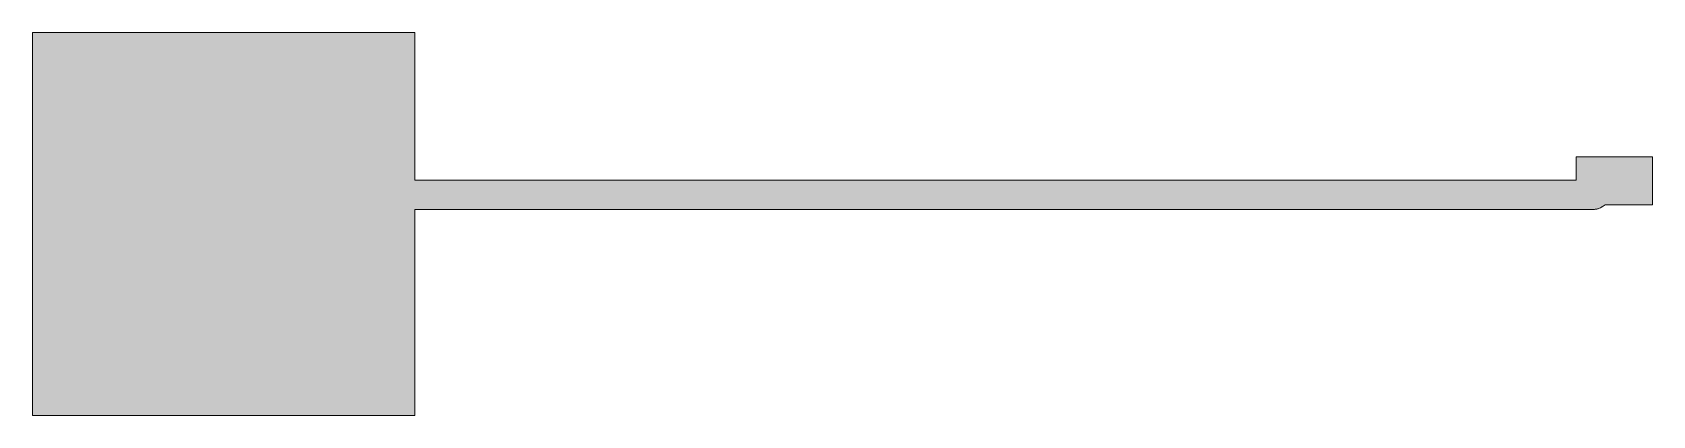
# Model space of a CAD drawing. Header units: millimetres. Extents: x 0 to 21.3, y 0 to 19.3.
# Drawn here: x 0.45 to 8.92, y 1.62 to 3.62 of the extents above; entities that cross this region are included whole.
import ezdxf

# ---------------------------------------------------------------- set-up
doc = ezdxf.new("R2010")
doc.units = ezdxf.units.MM
doc.header["$MEASUREMENT"] = 0
doc.layers.add('Layer 1', color=7, linetype='Continuous', lineweight=0)

msp = doc.modelspace()

# ---------------------------------------------------------------- hatches: boundary and pattern name
at = {"layer": 'Layer 1', "true_color": 0x66cc99, "transparency": 33554585}
h = msp.add_hatch(color=113, dxfattribs=at)
edge = h.paths.add_edge_path()
edge.add_spline(control_points=[(0.4478, 1.6162), (0.4478, 1.6162), (0.4478, 1.6162), (0.4478, 1.6162), (0.4478, 1.6162), (0.4478, 3.6162), (0.4478, 3.6162), (0.4478, 3.6162), (0.4478, 3.6162), (0.4478, 3.6162), (0.4478, 3.6162), (0.4478, 3.6162), (0.4478, 3.6162), (0.4478, 3.6162), (2.4478, 3.6162), (2.4478, 3.6162), (2.4478, 3.6162), (2.4478, 3.6162), (2.4478, 3.6162), (2.4478, 3.6162), (2.4478, 3.6162), (2.4478, 3.6162), (2.4478, 3.6162), (2.4478, 2.8448), (2.4478, 2.8448), (2.4478, 2.8448), (2.4478, 2.8448), (2.4478, 2.8448), (2.4478, 2.8448), (2.4478, 2.8448), (2.4478, 2.8448), (2.4478, 2.8448), (2.4478, 2.8448), (2.4478, 2.8448), (2.4478, 2.8448), (2.4478, 2.8448), (2.4478, 2.8448), (2.4478, 2.8448), (2.4478, 2.8448), (2.4478, 2.8448), (2.4478, 2.8448), (2.4478, 2.8448), (2.4478, 2.8448), (2.4478, 2.8448), (2.4478, 2.8448), (2.4478, 2.8448), (2.4478, 2.8448), (2.4478, 2.8448), (2.4478, 2.8448), (2.4478, 2.8448), (2.4478, 2.8448), (2.4478, 2.8448), (2.4478, 2.8448), (2.4478, 2.8448), (2.4478, 2.8448), (2.4478, 2.8448), (2.4478, 2.8448), (2.4478, 2.8448), (2.4478, 2.8448), (2.4478, 2.8448), (2.4478, 2.8448), (2.4478, 2.8448), (2.4478, 2.8448), (2.4478, 2.8448), (2.4478, 2.8448), (2.4478, 2.8448), (2.4478, 2.8448), (2.4478, 2.8448), (2.4478, 2.8448), (2.4478, 2.8448), (2.4478, 2.8448), (2.4478, 2.8448), (2.4478, 2.8448), (2.4478, 2.8448), (8.5178, 2.8448), (8.5178, 2.8448), (8.5178, 2.8448), (8.5178, 2.8448), (8.5178, 2.8448), (8.5178, 2.8448), (8.5178, 2.8448), (8.5178, 2.8448), (8.5178, 2.8448), (8.5178, 2.8448), (8.5178, 2.8448), (8.5178, 2.8448), (8.5178, 2.8448), (8.5178, 2.8448), (8.5178, 2.8448), (8.5178, 2.8448), (8.5178, 2.8448), (8.5178, 2.8448), (8.5178, 2.8448), (8.5178, 2.8448), (8.5178, 2.8448), (8.5178, 2.8448), (8.5178, 2.8448), (8.5178, 2.8448), (8.5178, 2.8448), (8.5178, 2.8448), (8.5178, 2.8448), (8.5178, 2.8448), (8.5178, 2.8448), (8.5178, 2.8448), (8.5178, 2.8448), (8.5178, 2.8448), (8.5178, 2.8448), (8.5178, 2.8448), (8.5178, 2.8448), (8.5178, 2.8448), (8.5178, 2.8448), (8.5178, 2.8448), (8.5178, 2.8448), (8.5178, 2.8448), (8.5178, 2.8448), (8.5178, 2.8448), (8.5178, 2.8448), (8.5178, 2.8448), (8.5178, 2.8448), (8.5178, 2.8448), (8.5178, 2.8448), (8.5178, 2.8448), (8.5178, 2.8448), (8.5178, 2.8448), (8.5178, 2.8448), (8.5178, 2.9662), (8.5178, 2.9662), (8.5178, 2.9662), (8.5178, 2.9662), (8.5178, 2.9662), (8.5178, 2.9662), (8.5178, 2.9662), (8.5178, 2.9662), (8.5178, 2.9662), (8.9178, 2.9662), (8.9178, 2.9662), (8.9178, 2.9662), (8.9178, 2.9662), (8.9178, 2.9662), (8.9178, 2.9662), (8.9178, 2.9662), (8.9178, 2.9662), (8.9178, 2.9662), (8.9178, 2.7162), (8.9178, 2.7162), (8.9178, 2.7162), (8.9178, 2.7162), (8.9178, 2.7162), (8.9178, 2.7162), (8.9178, 2.7162), (8.9178, 2.7162), (8.9178, 2.7162), (8.6691, 2.7162), (8.6691, 2.7162), (8.6691, 2.7162), (8.6691, 2.7162), (8.6691, 2.7162), (8.6691, 2.7162), (8.6691, 2.7162), (8.6691, 2.7162), (8.6691, 2.7162), (8.6691, 2.7162), (8.6691, 2.7162), (8.6691, 2.7162), (8.6691, 2.7162), (8.6691, 2.7162), (8.6691, 2.7162), (8.6691, 2.7162), (8.6691, 2.7162), (8.6691, 2.7162), (8.6691, 2.7162), (8.6691, 2.7162), (8.6691, 2.7162), (8.6533, 2.7055), (8.6533, 2.7055), (8.6533, 2.7055), (8.6533, 2.7055), (8.6533, 2.7055), (8.6533, 2.7055), (8.6531, 2.7054), (8.6531, 2.7054), (8.6531, 2.7054), (8.6531, 2.7054), (8.6531, 2.7054), (8.6531, 2.7054), (8.6529, 2.7052), (8.6529, 2.7052), (8.6529, 2.7052), (8.6529, 2.7052), (8.6529, 2.7052), (8.6529, 2.7052), (8.6499, 2.7034), (8.6499, 2.7034), (8.6499, 2.7034), (8.6499, 2.7034), (8.6499, 2.7034), (8.6499, 2.7034), (8.6469, 2.7016), (8.6469, 2.7016), (8.6469, 2.7016), (8.6469, 2.7016), (8.6469, 2.7016), (8.6469, 2.7016), (8.6467, 2.7015), (8.6467, 2.7015), (8.6467, 2.7015), (8.6467, 2.7015), (8.6467, 2.7015), (8.6467, 2.7015), (8.6465, 2.7014), (8.6465, 2.7014), (8.6465, 2.7014), (8.6465, 2.7014), (8.6465, 2.7014), (8.6465, 2.7014), (8.6434, 2.6999), (8.6434, 2.6999), (8.6434, 2.6999), (8.6434, 2.6999), (8.6434, 2.6999), (8.6434, 2.6999), (8.6402, 2.6984), (8.6402, 2.6984), (8.6402, 2.6984), (8.6402, 2.6984), (8.6402, 2.6984), (8.6402, 2.6984), (8.64, 2.6983), (8.64, 2.6983), (8.64, 2.6983), (8.64, 2.6983), (8.64, 2.6983), (8.64, 2.6983), (8.6398, 2.6982), (8.6398, 2.6982), (8.6398, 2.6982), (8.6398, 2.6982), (8.6398, 2.6982), (8.6398, 2.6982), (8.6365, 2.697), (8.6365, 2.697), (8.6365, 2.697), (8.6365, 2.697), (8.6365, 2.697), (8.6365, 2.697), (8.6332, 2.6958), (8.6332, 2.6958), (8.6332, 2.6958), (8.6332, 2.6958), (8.6332, 2.6958), (8.6332, 2.6958), (8.6329, 2.6958), (8.6329, 2.6958), (8.6329, 2.6958), (8.6329, 2.6958), (8.6329, 2.6958), (8.6329, 2.6958), (8.6327, 2.6957), (8.6327, 2.6957), (8.6327, 2.6957), (8.6327, 2.6957), (8.6327, 2.6957), (8.6327, 2.6957), (8.6293, 2.6948), (8.6293, 2.6948), (8.6293, 2.6948), (8.6293, 2.6948), (8.6293, 2.6948), (8.6293, 2.6948), (8.6259, 2.694), (8.6259, 2.694), (8.6259, 2.694), (8.6259, 2.694), (8.6259, 2.694), (8.6259, 2.694), (8.6257, 2.6939), (8.6257, 2.6939), (8.6257, 2.6939), (8.6257, 2.6939), (8.6257, 2.6939), (8.6257, 2.6939), (8.6255, 2.6939), (8.6255, 2.6939), (8.6255, 2.6939), (8.6255, 2.6939), (8.6255, 2.6939), (8.6255, 2.6939), (8.622, 2.6934), (8.622, 2.6934), (8.622, 2.6934), (8.622, 2.6934), (8.622, 2.6934), (8.622, 2.6934), (8.6185, 2.6928), (8.6185, 2.6928), (8.6185, 2.6928), (8.6185, 2.6928), (8.6185, 2.6928), (8.6185, 2.6928), (8.6183, 2.6928), (8.6183, 2.6928), (8.6183, 2.6928), (8.6183, 2.6928), (8.6183, 2.6928), (8.6183, 2.6928), (8.6181, 2.6928), (8.6181, 2.6928), (8.6181, 2.6928), (8.6181, 2.6928), (8.6181, 2.6928), (8.6181, 2.6928), (8.6146, 2.6926), (8.6146, 2.6926), (8.6146, 2.6926), (8.6146, 2.6926), (8.6146, 2.6926), (8.6146, 2.6926), (8.6111, 2.6924), (8.6111, 2.6924), (8.6111, 2.6924), (8.6111, 2.6924), (8.6111, 2.6924), (8.6111, 2.6924), (8.6108, 2.6924), (8.6108, 2.6924), (8.6108, 2.6924), (8.6108, 2.6924), (8.6108, 2.6924), (8.6108, 2.6924), (8.6106, 2.6924), (8.6106, 2.6924), (8.6106, 2.6924), (8.6106, 2.6924), (8.6106, 2.6924), (8.6106, 2.6924), (2.4478, 2.6924), (2.4478, 2.6924), (2.4478, 2.6924), (2.4478, 2.6924), (2.4478, 2.6924), (2.4478, 2.6924), (2.4478, 2.6924), (2.4478, 2.6924), (2.4478, 2.6924), (2.4478, 2.6924), (2.4478, 2.6924), (2.4478, 2.6924), (2.4478, 2.6924), (2.4478, 2.6924), (2.4478, 2.6924), (2.4478, 2.6924), (2.4478, 2.6924), (2.4478, 2.6924), (2.4478, 2.6924), (2.4478, 2.6924), (2.4478, 2.6924), (2.4478, 2.6924), (2.4478, 2.6924), (2.4478, 2.6924), (2.4478, 2.6924), (2.4478, 2.6924), (2.4478, 2.6924), (2.4478, 2.6924), (2.4478, 2.6924), (2.4478, 2.6924), (2.4478, 2.6924), (2.4478, 2.6924), (2.4478, 2.6924), (2.4478, 2.6924), (2.4478, 2.6924), (2.4478, 2.6924), (2.4478, 2.6924), (2.4478, 2.6924), (2.4478, 2.6924), (2.4478, 2.6924), (2.4478, 2.6924), (2.4478, 2.6924), (2.4478, 2.6924), (2.4478, 2.6924), (2.4478, 2.6924), (2.4478, 2.6924), (2.4478, 2.6924), (2.4478, 2.6924), (2.4478, 2.6924), (2.4478, 2.6924), (2.4478, 2.6924), (2.4478, 1.6162), (2.4478, 1.6162), (2.4478, 1.6162), (2.4478, 1.6162), (2.4478, 1.6162), (2.4478, 1.6162), (2.4478, 1.6162), (2.4478, 1.6162), (2.4478, 1.6162), (0.4478, 1.6162), (0.4478, 1.6162), (0.4478, 1.6162), (0.4478, 1.6162), (0.4478, 1.6162)], knot_values=[0, 0, 0, 0, 1, 1, 1, 2, 2, 2, 3, 3, 3, 4, 4, 4, 5, 5, 5, 6, 6, 6, 7, 7, 7, 8, 8, 8, 9, 9, 9, 10, 10, 10, 11, 11, 11, 12, 12, 12, 13, 13, 13, 14, 14, 14, 15, 15, 15, 16, 16, 16, 17, 17, 17, 18, 18, 18, 19, 19, 19, 20, 20, 20, 21, 21, 21, 22, 22, 22, 23, 23, 23, 24, 24, 24, 25, 25, 25, 26, 26, 26, 27, 27, 27, 28, 28, 28, 29, 29, 29, 30, 30, 30, 31, 31, 31, 32, 32, 32, 33, 33, 33, 34, 34, 34, 35, 35, 35, 36, 36, 36, 37, 37, 37, 38, 38, 38, 39, 39, 39, 40, 40, 40, 41, 41, 41, 42, 42, 42, 43, 43, 43, 44, 44, 44, 45, 45, 45, 46, 46, 46, 47, 47, 47, 48, 48, 48, 49, 49, 49, 50, 50, 50, 51, 51, 51, 52, 52, 52, 53, 53, 53, 54, 54, 54, 55, 55, 55, 56, 56, 56, 57, 57, 57, 58, 58, 58, 59, 59, 59, 60, 60, 60, 61, 61, 61, 62, 62, 62, 63, 63, 63, 64, 64, 64, 65, 65, 65, 66, 66, 66, 67, 67, 67, 68, 68, 68, 69, 69, 69, 70, 70, 70, 71, 71, 71, 72, 72, 72, 73, 73, 73, 74, 74, 74, 75, 75, 75, 76, 76, 76, 77, 77, 77, 78, 78, 78, 79, 79, 79, 80, 80, 80, 81, 81, 81, 82, 82, 82, 83, 83, 83, 84, 84, 84, 85, 85, 85, 86, 86, 86, 87, 87, 87, 88, 88, 88, 89, 89, 89, 90, 90, 90, 91, 91, 91, 92, 92, 92, 93, 93, 93, 94, 94, 94, 95, 95, 95, 96, 96, 96, 97, 97, 97, 98, 98, 98, 99, 99, 99, 100, 100, 100, 101, 101, 101, 102, 102, 102, 103, 103, 103, 104, 104, 104, 105, 105, 105, 106, 106, 106, 107, 107, 107, 108, 108, 108, 109, 109, 109, 110, 110, 110, 111, 111, 111, 112, 112, 112, 113, 113, 113, 114, 114, 114, 115, 115, 115, 116, 116, 116, 117, 117, 117, 118, 118, 118, 119, 119, 119, 120, 120, 120, 121, 121, 121, 122, 122, 122, 123, 123, 123, 124, 124, 124, 125, 125, 125, 126, 126, 126, 127, 127, 127, 128, 128, 128, 129, 129, 129, 130, 130, 130, 131, 131, 131, 132, 132, 132, 133, 133, 133, 133], degree=3, periodic=0)

# ---------------------------------------------------------------- linework, layer by layer
at = {"layer": 'Layer 1', "color": 251, "lineweight": 9, "true_color": 0x555555}
msp.add_open_spline([(0.4478, 1.6162), (0.4478, 1.6162), (0.4478, 1.6162), (0.4478, 1.6162), (0.4478, 1.6162), (0.4478, 3.6162), (0.4478, 3.6162), (0.4478, 3.6162), (0.4478, 3.6162), (0.4478, 3.6162), (0.4478, 3.6162), (0.4478, 3.6162), (0.4478, 3.6162), (0.4478, 3.6162), (2.4478, 3.6162), (2.4478, 3.6162), (2.4478, 3.6162), (2.4478, 3.6162), (2.4478, 3.6162), (2.4478, 3.6162), (2.4478, 3.6162), (2.4478, 3.6162), (2.4478, 3.6162), (2.4478, 2.8448), (2.4478, 2.8448), (2.4478, 2.8448), (2.4478, 2.8448), (2.4478, 2.8448), (2.4478, 2.8448), (2.4478, 2.8448), (2.4478, 2.8448), (2.4478, 2.8448), (2.4478, 2.8448), (2.4478, 2.8448), (2.4478, 2.8448), (2.4478, 2.8448), (2.4478, 2.8448), (2.4478, 2.8448), (2.4478, 2.8448), (2.4478, 2.8448), (2.4478, 2.8448), (2.4478, 2.8448), (2.4478, 2.8448), (2.4478, 2.8448), (2.4478, 2.8448), (2.4478, 2.8448), (2.4478, 2.8448), (2.4478, 2.8448), (2.4478, 2.8448), (2.4478, 2.8448), (2.4478, 2.8448), (2.4478, 2.8448), (2.4478, 2.8448), (2.4478, 2.8448), (2.4478, 2.8448), (2.4478, 2.8448), (2.4478, 2.8448), (2.4478, 2.8448), (2.4478, 2.8448), (2.4478, 2.8448), (2.4478, 2.8448), (2.4478, 2.8448), (2.4478, 2.8448), (2.4478, 2.8448), (2.4478, 2.8448), (2.4478, 2.8448), (2.4478, 2.8448), (2.4478, 2.8448), (2.4478, 2.8448), (2.4478, 2.8448), (2.4478, 2.8448), (2.4478, 2.8448), (2.4478, 2.8448), (2.4478, 2.8448), (8.5178, 2.8448), (8.5178, 2.8448), (8.5178, 2.8448), (8.5178, 2.8448), (8.5178, 2.8448), (8.5178, 2.8448), (8.5178, 2.8448), (8.5178, 2.8448), (8.5178, 2.8448), (8.5178, 2.8448), (8.5178, 2.8448), (8.5178, 2.8448), (8.5178, 2.8448), (8.5178, 2.8448), (8.5178, 2.8448), (8.5178, 2.8448), (8.5178, 2.8448), (8.5178, 2.8448), (8.5178, 2.8448), (8.5178, 2.8448), (8.5178, 2.8448), (8.5178, 2.8448), (8.5178, 2.8448), (8.5178, 2.8448), (8.5178, 2.8448), (8.5178, 2.8448), (8.5178, 2.8448), (8.5178, 2.8448), (8.5178, 2.8448), (8.5178, 2.8448), (8.5178, 2.8448), (8.5178, 2.8448), (8.5178, 2.8448), (8.5178, 2.8448), (8.5178, 2.8448), (8.5178, 2.8448), (8.5178, 2.8448), (8.5178, 2.8448), (8.5178, 2.8448), (8.5178, 2.8448), (8.5178, 2.8448), (8.5178, 2.8448), (8.5178, 2.8448), (8.5178, 2.8448), (8.5178, 2.8448), (8.5178, 2.8448), (8.5178, 2.8448), (8.5178, 2.8448), (8.5178, 2.8448), (8.5178, 2.8448), (8.5178, 2.8448), (8.5178, 2.9662), (8.5178, 2.9662), (8.5178, 2.9662), (8.5178, 2.9662), (8.5178, 2.9662), (8.5178, 2.9662), (8.5178, 2.9662), (8.5178, 2.9662), (8.5178, 2.9662), (8.9178, 2.9662), (8.9178, 2.9662), (8.9178, 2.9662), (8.9178, 2.9662), (8.9178, 2.9662), (8.9178, 2.9662), (8.9178, 2.9662), (8.9178, 2.9662), (8.9178, 2.9662), (8.9178, 2.7162), (8.9178, 2.7162), (8.9178, 2.7162), (8.9178, 2.7162), (8.9178, 2.7162), (8.9178, 2.7162), (8.9178, 2.7162), (8.9178, 2.7162), (8.9178, 2.7162), (8.6691, 2.7162), (8.6691, 2.7162), (8.6691, 2.7162), (8.6691, 2.7162), (8.6691, 2.7162), (8.6691, 2.7162), (8.6691, 2.7162), (8.6691, 2.7162), (8.6691, 2.7162), (8.6691, 2.7162), (8.6691, 2.7162), (8.6691, 2.7162), (8.6691, 2.7162), (8.6691, 2.7162), (8.6691, 2.7162), (8.6691, 2.7162), (8.6691, 2.7162), (8.6691, 2.7162), (8.6691, 2.7162), (8.6691, 2.7162), (8.6691, 2.7162), (8.6533, 2.7055), (8.6533, 2.7055), (8.6533, 2.7055), (8.6533, 2.7055), (8.6533, 2.7055), (8.6533, 2.7055), (8.6531, 2.7054), (8.6531, 2.7054), (8.6531, 2.7054), (8.6531, 2.7054), (8.6531, 2.7054), (8.6531, 2.7054), (8.6529, 2.7052), (8.6529, 2.7052), (8.6529, 2.7052), (8.6529, 2.7052), (8.6529, 2.7052), (8.6529, 2.7052), (8.6499, 2.7034), (8.6499, 2.7034), (8.6499, 2.7034), (8.6499, 2.7034), (8.6499, 2.7034), (8.6499, 2.7034), (8.6469, 2.7016), (8.6469, 2.7016), (8.6469, 2.7016), (8.6469, 2.7016), (8.6469, 2.7016), (8.6469, 2.7016), (8.6467, 2.7015), (8.6467, 2.7015), (8.6467, 2.7015), (8.6467, 2.7015), (8.6467, 2.7015), (8.6467, 2.7015), (8.6465, 2.7014), (8.6465, 2.7014), (8.6465, 2.7014), (8.6465, 2.7014), (8.6465, 2.7014), (8.6465, 2.7014), (8.6434, 2.6999), (8.6434, 2.6999), (8.6434, 2.6999), (8.6434, 2.6999), (8.6434, 2.6999), (8.6434, 2.6999), (8.6402, 2.6984), (8.6402, 2.6984), (8.6402, 2.6984), (8.6402, 2.6984), (8.6402, 2.6984), (8.6402, 2.6984), (8.64, 2.6983), (8.64, 2.6983), (8.64, 2.6983), (8.64, 2.6983), (8.64, 2.6983), (8.64, 2.6983), (8.6398, 2.6982), (8.6398, 2.6982), (8.6398, 2.6982), (8.6398, 2.6982), (8.6398, 2.6982), (8.6398, 2.6982), (8.6365, 2.697), (8.6365, 2.697), (8.6365, 2.697), (8.6365, 2.697), (8.6365, 2.697), (8.6365, 2.697), (8.6332, 2.6958), (8.6332, 2.6958), (8.6332, 2.6958), (8.6332, 2.6958), (8.6332, 2.6958), (8.6332, 2.6958), (8.6329, 2.6958), (8.6329, 2.6958), (8.6329, 2.6958), (8.6329, 2.6958), (8.6329, 2.6958), (8.6329, 2.6958), (8.6327, 2.6957), (8.6327, 2.6957), (8.6327, 2.6957), (8.6327, 2.6957), (8.6327, 2.6957), (8.6327, 2.6957), (8.6293, 2.6948), (8.6293, 2.6948), (8.6293, 2.6948), (8.6293, 2.6948), (8.6293, 2.6948), (8.6293, 2.6948), (8.6259, 2.694), (8.6259, 2.694), (8.6259, 2.694), (8.6259, 2.694), (8.6259, 2.694), (8.6259, 2.694), (8.6257, 2.6939), (8.6257, 2.6939), (8.6257, 2.6939), (8.6257, 2.6939), (8.6257, 2.6939), (8.6257, 2.6939), (8.6255, 2.6939), (8.6255, 2.6939), (8.6255, 2.6939), (8.6255, 2.6939), (8.6255, 2.6939), (8.6255, 2.6939), (8.622, 2.6934), (8.622, 2.6934), (8.622, 2.6934), (8.622, 2.6934), (8.622, 2.6934), (8.622, 2.6934), (8.6185, 2.6928), (8.6185, 2.6928), (8.6185, 2.6928), (8.6185, 2.6928), (8.6185, 2.6928), (8.6185, 2.6928), (8.6183, 2.6928), (8.6183, 2.6928), (8.6183, 2.6928), (8.6183, 2.6928), (8.6183, 2.6928), (8.6183, 2.6928), (8.6181, 2.6928), (8.6181, 2.6928), (8.6181, 2.6928), (8.6181, 2.6928), (8.6181, 2.6928), (8.6181, 2.6928), (8.6146, 2.6926), (8.6146, 2.6926), (8.6146, 2.6926), (8.6146, 2.6926), (8.6146, 2.6926), (8.6146, 2.6926), (8.6111, 2.6924), (8.6111, 2.6924), (8.6111, 2.6924), (8.6111, 2.6924), (8.6111, 2.6924), (8.6111, 2.6924), (8.6108, 2.6924), (8.6108, 2.6924), (8.6108, 2.6924), (8.6108, 2.6924), (8.6108, 2.6924), (8.6108, 2.6924), (8.6106, 2.6924), (8.6106, 2.6924), (8.6106, 2.6924), (8.6106, 2.6924), (8.6106, 2.6924), (8.6106, 2.6924), (2.4478, 2.6924), (2.4478, 2.6924), (2.4478, 2.6924), (2.4478, 2.6924), (2.4478, 2.6924), (2.4478, 2.6924), (2.4478, 2.6924), (2.4478, 2.6924), (2.4478, 2.6924), (2.4478, 2.6924), (2.4478, 2.6924), (2.4478, 2.6924), (2.4478, 2.6924), (2.4478, 2.6924), (2.4478, 2.6924), (2.4478, 2.6924), (2.4478, 2.6924), (2.4478, 2.6924), (2.4478, 2.6924), (2.4478, 2.6924), (2.4478, 2.6924), (2.4478, 2.6924), (2.4478, 2.6924), (2.4478, 2.6924), (2.4478, 2.6924), (2.4478, 2.6924), (2.4478, 2.6924), (2.4478, 2.6924), (2.4478, 2.6924), (2.4478, 2.6924), (2.4478, 2.6924), (2.4478, 2.6924), (2.4478, 2.6924), (2.4478, 2.6924), (2.4478, 2.6924), (2.4478, 2.6924), (2.4478, 2.6924), (2.4478, 2.6924), (2.4478, 2.6924), (2.4478, 2.6924), (2.4478, 2.6924), (2.4478, 2.6924), (2.4478, 2.6924), (2.4478, 2.6924), (2.4478, 2.6924), (2.4478, 2.6924), (2.4478, 2.6924), (2.4478, 2.6924), (2.4478, 2.6924), (2.4478, 2.6924), (2.4478, 2.6924), (2.4478, 1.6162), (2.4478, 1.6162), (2.4478, 1.6162), (2.4478, 1.6162), (2.4478, 1.6162), (2.4478, 1.6162), (2.4478, 1.6162), (2.4478, 1.6162), (2.4478, 1.6162), (0.4478, 1.6162), (0.4478, 1.6162), (0.4478, 1.6162), (0.4478, 1.6162), (0.4478, 1.6162)], degree=3, knots=[0, 0, 0, 0, 1, 1, 1, 2, 2, 2, 3, 3, 3, 4, 4, 4, 5, 5, 5, 6, 6, 6, 7, 7, 7, 8, 8, 8, 9, 9, 9, 10, 10, 10, 11, 11, 11, 12, 12, 12, 13, 13, 13, 14, 14, 14, 15, 15, 15, 16, 16, 16, 17, 17, 17, 18, 18, 18, 19, 19, 19, 20, 20, 20, 21, 21, 21, 22, 22, 22, 23, 23, 23, 24, 24, 24, 25, 25, 25, 26, 26, 26, 27, 27, 27, 28, 28, 28, 29, 29, 29, 30, 30, 30, 31, 31, 31, 32, 32, 32, 33, 33, 33, 34, 34, 34, 35, 35, 35, 36, 36, 36, 37, 37, 37, 38, 38, 38, 39, 39, 39, 40, 40, 40, 41, 41, 41, 42, 42, 42, 43, 43, 43, 44, 44, 44, 45, 45, 45, 46, 46, 46, 47, 47, 47, 48, 48, 48, 49, 49, 49, 50, 50, 50, 51, 51, 51, 52, 52, 52, 53, 53, 53, 54, 54, 54, 55, 55, 55, 56, 56, 56, 57, 57, 57, 58, 58, 58, 59, 59, 59, 60, 60, 60, 61, 61, 61, 62, 62, 62, 63, 63, 63, 64, 64, 64, 65, 65, 65, 66, 66, 66, 67, 67, 67, 68, 68, 68, 69, 69, 69, 70, 70, 70, 71, 71, 71, 72, 72, 72, 73, 73, 73, 74, 74, 74, 75, 75, 75, 76, 76, 76, 77, 77, 77, 78, 78, 78, 79, 79, 79, 80, 80, 80, 81, 81, 81, 82, 82, 82, 83, 83, 83, 84, 84, 84, 85, 85, 85, 86, 86, 86, 87, 87, 87, 88, 88, 88, 89, 89, 89, 90, 90, 90, 91, 91, 91, 92, 92, 92, 93, 93, 93, 94, 94, 94, 95, 95, 95, 96, 96, 96, 97, 97, 97, 98, 98, 98, 99, 99, 99, 100, 100, 100, 101, 101, 101, 102, 102, 102, 103, 103, 103, 104, 104, 104, 105, 105, 105, 106, 106, 106, 107, 107, 107, 108, 108, 108, 109, 109, 109, 110, 110, 110, 111, 111, 111, 112, 112, 112, 113, 113, 113, 114, 114, 114, 115, 115, 115, 116, 116, 116, 117, 117, 117, 118, 118, 118, 119, 119, 119, 120, 120, 120, 121, 121, 121, 122, 122, 122, 123, 123, 123, 124, 124, 124, 125, 125, 125, 126, 126, 126, 127, 127, 127, 128, 128, 128, 129, 129, 129, 130, 130, 130, 131, 131, 131, 132, 132, 132, 133, 133, 133, 133], dxfattribs=at)

doc.saveas('drawing.dxf')
